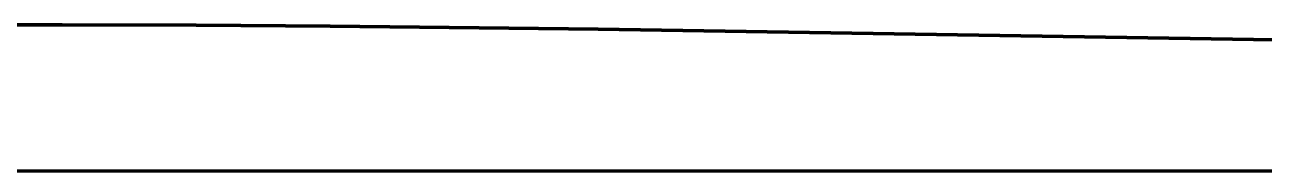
# Model space of a CAD drawing. Header units: millimetres. Extents: x 0 to 9.3, y 0 to 12.
# Drawn here: x 1.313 to 2.414, y 0 to 0.13 of the extents above; entities that cross this region are included whole.
import ezdxf

# ---------------------------------------------------------------- set-up
doc = ezdxf.new("R2010")
doc.units = ezdxf.units.MM
doc.layers.add('color#000000ff', color=7, linetype='CONTINUOUS', lineweight=100)
doc.layers.add('color#ffffffff', color=7, linetype='CONTINUOUS', lineweight=100)

msp = doc.modelspace()

# ---------------------------------------------------------------- linework, layer by layer
at = {"layer": 'color#000000ff'}
for p, q in [((1.3462, 0.1301), (1.2272, 0.13)), ((1.4653, 0.1297), (1.3462, 0.1301)), ((1.5843, 0.1289), (1.4653, 0.1297)), ((1.8224, 0.1263), (1.5843, 0.1289)), ((2.7747, 0.1113), (1.8224, 0.1263))]:
    msp.add_line(p, q, dxfattribs=at)
at = {"layer": 'color#ffffffff'}
for p, q in [((1.2272, 0.13), (1.3462, 0.1301)), ((1.3462, 0.1301), (1.4653, 0.1297)), ((1.4653, 0.1297), (1.5843, 0.1289)), ((1.5843, 0.1289), (1.8224, 0.1263)), ((1.8224, 0.1263), (2.7747, 0.1113)), ((9.3056, 0), (0, 0))]:
    msp.add_line(p, q, dxfattribs=at)

doc.saveas('drawing.dxf')
